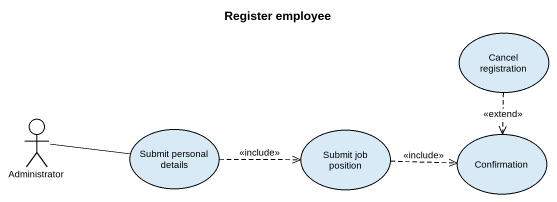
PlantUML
@startuml
title Register employee
usecase "Cancel registration" as Cancel_registration
actor Administrator
usecase "Submit personal details" as Submit_personal_details
usecase "Submit job position" as Submit_job_position
usecase Confirmation
Cancel_registration ..> Confirmation : <<extend>>
Administrator -right- Submit_personal_details
Submit_personal_details .right.> Submit_job_position : <<include>>
Submit_job_position .right.> Confirmation : <<include>>
@enduml
